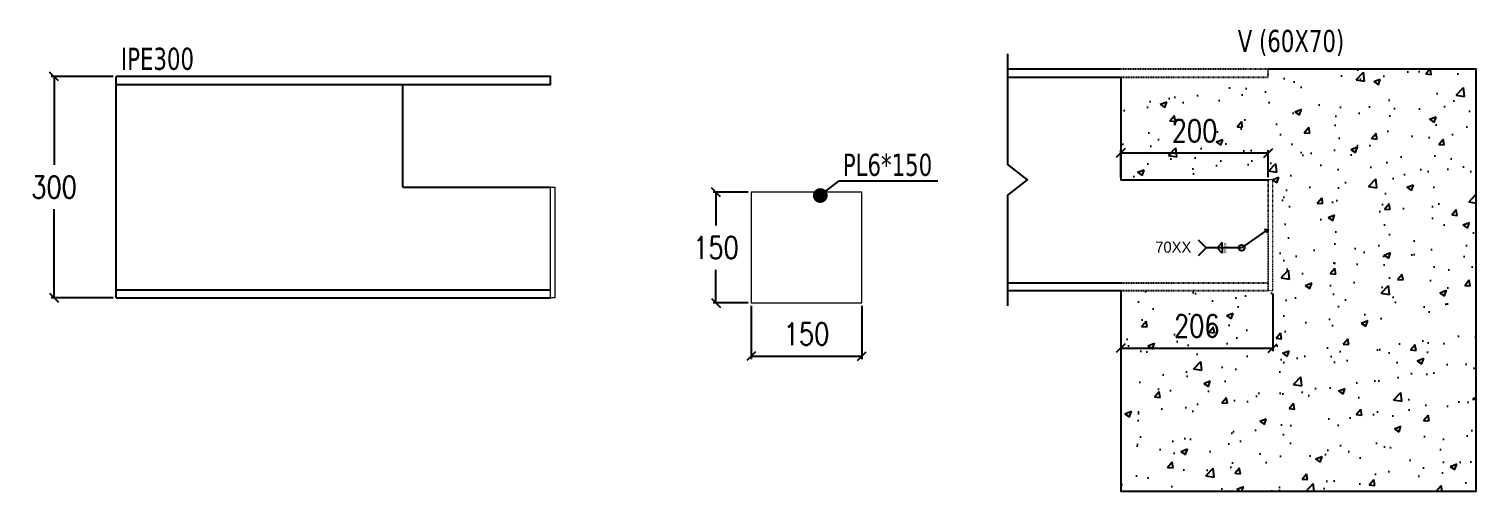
# Model space of a CAD drawing. Header units: millimetres. Extents: x -3255 to 77194, y -21218 to 30112.
# Drawn here: x 1833 to 3794, y -12311 to -11684 of the extents above; entities that cross this region are included whole.
import ezdxf
from ezdxf.enums import TextEntityAlignment as Align

# ---------------------------------------------------------------- set-up
doc = ezdxf.new("R2010")
doc.units = ezdxf.units.MM
doc.header["$LTSCALE"] = 0.9
doc.linetypes.add('DXK_LINE_DOT1', pattern=[1.8814, 0.9407, -0.9407])
for name, color, linetype in [('COTAS', 8, 'Continuous'), ('PERFORACIONES', 1, 'Continuous'), ('TITULO', 3, 'Continuous')]:
    doc.layers.add(name, color=color, linetype=linetype)
doc.layers.add('P-PLATINA', color=6, linetype='Continuous', lineweight=13)
doc.styles.add('CNI_COTAS', font='romans.shx', dxfattribs={"width": 0.8})
doc.styles.add('ROMANS', font='DINGRAFO.SHX')
doc.styles.add('VERDANA', font='verdana.ttf')
doc.dimstyles.new('1.1', dxfattribs={"dimscale": 0, "dimtxt": 15, "dimasz": 20, "dimexe": 2, "dimexo": 2, "dimgap": 7, "dimtad": 1, "dimdec": 0, "dimzin": 4, "dimdsep": 46, "dimtxsty": 'CNI_COTAS', "dimblk": 'DOTSMALL', "dimcen": 0, "dimclrd": 256, "dimclrt": 3, "dimadec": 0, "dimazin": 0, "dimtfac": 1, "dimtdec": 0, "dimtmove": 2, "dimatfit": 0, "dimldrblk": 'DOT', "dimfxl": 0.05, "dimtolj": 1, "dimtzin": 0, "dimarcsym": 1})
doc.dimstyles.new('1.4', dxfattribs={"dimscale": 0, "dimtxt": 30, "dimasz": 12, "dimexe": 4, "dimexo": 4, "dimgap": 15, "dimtad": 1, "dimdec": 0, "dimzin": 4, "dimdsep": 46, "dimtxsty": 'CNI_COTAS', "dimblk": 'OBLIQUE', "dimcen": -0.09, "dimclrd": 256, "dimclrt": 3, "dimadec": 0, "dimazin": 0, "dimtfac": 1, "dimtdec": 0, "dimtmove": 2, "dimatfit": 0, "dimldrblk": 'DOT', "dimfxl": 0.05, "dimtolj": 1, "dimtzin": 0, "dimarcsym": 0})

# ---------------------------------------------------------------- blocks, each defined once
blk = doc.blocks.new('_Oblique')
at = {"color": 0, "linetype": 'ByBlock', "lineweight": -2}
blk.add_line((-0.5, -0.5), (0.5, 0.5), dxfattribs=at)
blk = doc.blocks.new('*D445')
at = {"layer": 'COTAS', "color": 0, "lineweight": -2, "transparency": 16777216}
for p, q in [((1947, -11748.5), (1862.9, -11748.5)), ((1947, -12048.5), (1862.9, -12048.5))]:
    blk.add_line(p, q, dxfattribs=at)
at = {"layer": 'COTAS', "lineweight": -2, "transparency": 16777216}
for p, q in [((1866.9, -11748.5), (1866.9, -11868.5)), ((1866.9, -12048.5), (1866.9, -11928.5))]:
    blk.add_line(p, q, dxfattribs=at)
at = {"layer": 'Defpoints', "color": 0, "transparency": 16777216}
for p in [(1866.9, -11748.5), (1951, -11748.5), (1951, -12048.5)]:
    blk.add_point(p, dxfattribs=at)
at = {"layer": 'COTAS', "lineweight": -2, "transparency": 16777216, "xscale": 12, "yscale": 12, "zscale": 12}
for p, rotation in [((1866.9, -11748.5), 90), ((1866.9, -12048.5), 270)]:
    blk.add_blockref('_Oblique', p, dxfattribs=dict(at, rotation=rotation))
at = {"layer": 'COTAS', "color": 3, "transparency": 16777216, "insert": (1866.9, -11898.5), "char_height": 30, "attachment_point": 5, "rotation": 0.01, "style": 'CNI_COTAS'}
blk.add_mtext('\\A1;300', dxfattribs=at)
blk = doc.blocks.new('_Dot')
at = {"color": 0, "linetype": 'ByBlock', "lineweight": -2}
blk.add_line((-0.5, 0), (-1, 0), dxfattribs=at)
at = {"color": 0, "linetype": 'ByBlock', "const_width": 0.5}
blk.add_lwpolyline([(-0.25, 0, 1), (0.25, 0, 1)], format="xyb", close=True, dxfattribs=at)
blk = doc.blocks.new('_DotSmall')
at = {"color": 0, "linetype": 'ByBlock', "const_width": 0.5}
blk.add_lwpolyline([(-0.0625, 0, 1), (0.0625, 0, 1)], format="xyb", close=True, dxfattribs=at)
blk = doc.blocks.new('*D444')
at = {"layer": 'COTAS', "color": 0, "lineweight": -2, "transparency": 16777216}
for p, q in [((3312.2, -11884.8), (3312.2, -11848.2)), ((3512.2, -11884.8), (3512.2, -11848.2))]:
    blk.add_line(p, q, dxfattribs=at)
at = {"layer": 'COTAS', "lineweight": -2, "transparency": 16777216}
blk.add_line((3312.2, -11852.2), (3512.2, -11852.2), dxfattribs=at)
at = {"layer": 'Defpoints', "color": 0, "transparency": 16777216}
for p in [(3512.2, -11852.2), (3312.2, -11888.8), (3512.2, -11888.8)]:
    blk.add_point(p, dxfattribs=at)
at = {"layer": 'COTAS', "lineweight": -2, "transparency": 16777216, "xscale": 12, "yscale": 12, "zscale": 12, "rotation": 180}
blk.add_blockref('_Oblique', (3312.2, -11852.2), dxfattribs=at)
at = {"layer": 'COTAS', "lineweight": -2, "transparency": 16777216, "xscale": 12, "yscale": 12, "zscale": 12}
blk.add_blockref('_Oblique', (3512.2, -11852.2), dxfattribs=at)
at = {"layer": 'COTAS', "color": 3, "transparency": 16777216, "insert": (3412.2, -11822.2), "char_height": 30, "attachment_point": 5, "style": 'CNI_COTAS'}
blk.add_mtext('\\A1;200', dxfattribs=at)
blk = doc.blocks.new('*D446')
at = {"layer": 'COTAS', "color": 0, "lineweight": -2, "transparency": 16777216}
for p, q in [((3312.2, -12042.8), (3312.2, -12120.8)), ((3518.2, -12042.8), (3518.2, -12120.8))]:
    blk.add_line(p, q, dxfattribs=at)
at = {"layer": 'COTAS', "lineweight": -2, "transparency": 16777216}
blk.add_line((3312.2, -12116.8), (3518.2, -12116.8), dxfattribs=at)
at = {"layer": 'Defpoints', "color": 0, "transparency": 16777216}
for p in [(3312.2, -12038.8), (3518.2, -12038.8), (3518.2, -12116.8)]:
    blk.add_point(p, dxfattribs=at)
at = {"layer": 'COTAS', "lineweight": -2, "transparency": 16777216, "xscale": 12, "yscale": 12, "zscale": 12, "rotation": 180}
blk.add_blockref('_Oblique', (3312.2, -12116.8), dxfattribs=at)
at = {"layer": 'COTAS', "lineweight": -2, "transparency": 16777216, "xscale": 12, "yscale": 12, "zscale": 12}
blk.add_blockref('_Oblique', (3518.2, -12116.8), dxfattribs=at)
at = {"layer": 'COTAS', "color": 3, "transparency": 16777216, "insert": (3415.2, -12086.8), "char_height": 30, "attachment_point": 5, "style": 'CNI_COTAS'}
blk.add_mtext('\\A1;206', dxfattribs=at)
blk = doc.blocks.new('*D447')
at = {"layer": 'COTAS', "color": 0, "lineweight": -2, "transparency": 16777216}
for p, q in [((2807.5, -11905.5), (2759.8, -11905.5)), ((2807.5, -12055.5), (2759.8, -12055.5))]:
    blk.add_line(p, q, dxfattribs=at)
at = {"layer": 'COTAS', "lineweight": -2, "transparency": 16777216}
for p, q in [((2763.8, -11905.5), (2763.8, -11950.5)), ((2763.8, -12055.5), (2763.8, -12010.5))]:
    blk.add_line(p, q, dxfattribs=at)
at = {"layer": 'Defpoints', "color": 0, "transparency": 16777216}
for p in [(2763.8, -11905.5), (2811.5, -11905.5), (2811.5, -12055.5)]:
    blk.add_point(p, dxfattribs=at)
at = {"layer": 'COTAS', "lineweight": -2, "transparency": 16777216, "xscale": 12, "yscale": 12, "zscale": 12}
for p, rotation in [((2763.8, -11905.5), 90), ((2763.8, -12055.5), 270)]:
    blk.add_blockref('_Oblique', p, dxfattribs=dict(at, rotation=rotation))
at = {"layer": 'COTAS', "color": 3, "transparency": 16777216, "insert": (2763.8, -11980.5), "char_height": 30, "attachment_point": 5, "rotation": 0.01, "style": 'CNI_COTAS'}
blk.add_mtext('\\A1;150', dxfattribs=at)
blk = doc.blocks.new('*D448')
at = {"layer": 'COTAS', "color": 0, "lineweight": -2, "transparency": 16777216}
for p, q in [((2811.5, -12059.5), (2811.5, -12131.6)), ((2961.5, -12059.5), (2961.5, -12131.6))]:
    blk.add_line(p, q, dxfattribs=at)
at = {"layer": 'COTAS', "lineweight": -2, "transparency": 16777216}
blk.add_line((2811.5, -12127.6), (2961.5, -12127.6), dxfattribs=at)
at = {"layer": 'Defpoints', "color": 0, "transparency": 16777216}
for p in [(2811.5, -12055.5), (2961.5, -12055.5), (2961.5, -12127.6)]:
    blk.add_point(p, dxfattribs=at)
at = {"layer": 'COTAS', "lineweight": -2, "transparency": 16777216, "xscale": 12, "yscale": 12, "zscale": 12, "rotation": 180}
blk.add_blockref('_Oblique', (2811.5, -12127.6), dxfattribs=at)
at = {"layer": 'COTAS', "lineweight": -2, "transparency": 16777216, "xscale": 12, "yscale": 12, "zscale": 12}
blk.add_blockref('_Oblique', (2961.5, -12127.6), dxfattribs=at)
at = {"layer": 'COTAS', "color": 3, "transparency": 16777216, "insert": (2886.5, -12097.6), "char_height": 30, "attachment_point": 5, "style": 'CNI_COTAS'}
blk.add_mtext('\\A1;150', dxfattribs=at)
blk = doc.blocks.new('SOLDADURA FILETE ALREDEDOR')
h = blk.add_hatch(color=256)
h.dxf.hatch_style = 1
h.paths.add_polyline_path([(5063.7, 3679), (5060.1, 3684.2), (5066.4, 3684.8)])
for p, q in [((5061.9, 3681.6), (5015.5, 3649.2)), ((5015.5, 3649.2), (4948.3, 3649.2)), ((4978.7, 3659.2), (4968.7, 3649.2)), ((4978.7, 3639.2), (4968.7, 3649.2)), ((4978.7, 3649.2), (4978.7, 3659.2)), ((4978.7, 3649.2), (4978.7, 3639.2))]:
    blk.add_line(p, q)
blk.add_lwpolyline([(5066.4, 3684.8), (5063.7, 3679), (5060.1, 3684.2)], close=True)
blk.add_lwpolyline([(4933.5, 3634.4), (4948.3, 3649.2), (4933.5, 3664)])
blk.add_circle((5015.5, 3649.2), 5.81)
at = {"layer": 'TITULO', "style": 'ROMANS'}
for s, height, p in [('70XX', 21, (4851, 3640)), ('6', 7.5, (4981.3, 3650.6)), ('6', 7.5, (4981.3, 3639))]:
    blk.add_text(s, height=height, dxfattribs=at).set_placement(p)

msp = doc.modelspace()

# ---------------------------------------------------------------- hatches: boundary and pattern name
at = {"layer": 'PERFORACIONES'}
h = msp.add_hatch(dxfattribs=at)
h.set_pattern_fill('AR-CONC', color=8, scale=0.5)
h.set_pattern_definition([(50, (-11225.105, -6489.715), (91.09233, -7.96954), [9.525, -104.775]), (355, (-11225.105, -6489.72), (-17.6217, 95.5284), [7.62, -83.8203]), (100.45144, (-11217.51, -6490.38), (73.4706, 87.5589), [8.095, -89.0451]), (46.1842, (-11225.1, -6464.32), (135.5395, -21.0212), [14.2875, -157.1625]), (96.6356, (-11213.81, -6466.07), (118.7021, 123.7131), [12.1425, -133.5678]), (351.1842, (-11225.1, -6464.32), (118.7021, 123.7131), [11.43, -125.7299]), (21, (-11212.405, -6470.665), (75.8072, -51.1326), [9.525, -104.775]), (326, (-11212.405, -6470.67), (30.901, 92.094), [7.62, -83.82]), (71.45144, (-11206.09, -6474.93), (106.7082, 40.9614), [8.095, -89.04497]), (37.5, (-11225.105, -6489.715), (1.5443, 42.27752), [0, -82.804, 0, -85.09, 0, -84.1375]), (7.5, (-11225.105, -6489.715), (33.40983, 50.09029), [0, -48.514, 0, -80.899, 0, -32.0675]), (327.5, (-11253.426, -6489.715), (67.7953, -2.86437), [0, -31.75, 0, -99.06, 0, -131.445]), (317.5, (-11266.126, -6489.715), (74.0646, 12.71325), [0, -41.275, 0, -65.786, 0, -93.345])])
h.paths.add_polyline_path([(3793.7, -11738.8), (3512.2, -11738.8), (3512.2, -11749.5), (3312.2, -11749.5), (3312.2, -11888.8), (3512.2, -11888.8), (3518.2, -11888.8), (3518.2, -12038.8), (3512.2, -12038.8), (3312.2, -12038.8), (3312.2, -12310.6), (3793.7, -12310.6)])
h.paths.add_polyline_path([(3376.9, -12109.3), (3453.6, -12109.3), (3453.6, -12064.3), (3376.9, -12064.3)], flags=24)
h.paths.add_polyline_path([(3373.9, -11844.7), (3450.6, -11844.7), (3450.6, -11799.7), (3373.9, -11799.7)], flags=24)

# ---------------------------------------------------------------- linework, layer by layer
at = {"color": 2}
for p, q in [((1951, -12048.5), (1951, -11748.5)), ((2339.4, -11898.5), (2339.4, -11759.2)), ((2339.4, -11898.5), (2539.4, -11898.5)), ((1951, -12037.8), (2339.4, -12037.8)), ((2339.4, -12037.8), (2539.4, -12037.8)), ((3159.3, -12028.1), (3312.2, -12028.1)), ((3159.3, -12038.8), (3312.2, -12038.8)), ((1951, -12048.5), (2339.4, -12048.5)), ((2339.4, -12048.5), (2539.4, -12048.5))]:
    msp.add_line(p, q, dxfattribs=at)
at = {"color": 2, "linetype": 'DXK_LINE_DOT1'}
for p, q in [((3312.2, -12028.1), (3512.2, -12028.1)), ((3312.2, -12038.8), (3512.2, -12038.8))]:
    msp.add_line(p, q, dxfattribs=at)
at = {"color": 2}
for points in [[(3312.2, -11738.8), (3159.3, -11738.8)], [(1951, -11759.2), (2539.4, -11759.2), (2539.4, -11748.5), (1951, -11748.5)], [(3159.3, -11749.5), (3312.2, -11749.5)], [(3312.2, -11749.5), (3312.2, -11888.8), (3512.2, -11888.8)]]:
    msp.add_lwpolyline(points, dxfattribs=at)
at = {"color": 2, "linetype": 'DXK_LINE_DOT1'}
msp.add_lwpolyline([(3312.2, -11749.5), (3512.2, -11749.5), (3512.2, -11738.8), (3312.2, -11738.8)], dxfattribs=at)
at = {"layer": 'COTAS'}
msp.add_lwpolyline([(3159.3, -12059.6), (3159.3, -11909.6), (3185.7, -11888.8), (3159.3, -11868), (3159.3, -11718)], dxfattribs=at)
at = {"layer": 'COTAS', "color": 1}
msp.add_lwpolyline([(3312.2, -12038.8), (3312.2, -12310.6), (3793.7, -12310.6), (3793.7, -11738.8), (3512.2, -11738.8)], dxfattribs=at)
at = {"layer": 'P-PLATINA'}
msp.add_line((2539.4, -12048.5), (2539.4, -11898.5), dxfattribs=at)
at = {"layer": 'P-PLATINA', "linetype": 'DXK_LINE_DOT1'}
for q in [(3512.2, -11888.8), (3518.2, -12038.8)]:
    msp.add_line((3512.2, -12038.8), q, dxfattribs=at)
at = {"layer": 'P-PLATINA'}
for points in [[(2539.4, -12048.5), (2539.4, -11898.5), (2545.4, -11898.5), (2545.4, -12048.5)], [(2811.5, -12055.5), (2961.5, -12055.5), (2961.5, -11905.5), (2811.5, -11905.5)]]:
    msp.add_lwpolyline(points, close=True, dxfattribs=at)
at = {"layer": 'P-PLATINA', "linetype": 'DXK_LINE_DOT1'}
msp.add_lwpolyline([(3518.2, -11888.8), (3512.2, -11888.8), (3512.2, -12038.8), (3518.2, -12038.8)], close=True, dxfattribs=at)

# ---------------------------------------------------------------- block references
at = {"xscale": 0.7104614331683008, "yscale": 0.7104614331683008, "zscale": 0.7104614331683008}
msp.add_blockref('SOLDADURA FILETE ALREDEDOR', (-87.4, -14573.4), dxfattribs=at)

# ---------------------------------------------------------------- texts
at = {"color": 96, "style": 'VERDANA', "width": 0.7}
for s, p in [('V (60X70)', (3542.9, -11700.3)), ('IPE300', (2007, -11724.5)), ('PL6*150', (2996.2, -11868.2))]:
    msp.add_text(s, height=30, dxfattribs=at).set_placement(p, align=Align.MIDDLE_CENTER)

# ---------------------------------------------------------------- dimensions: what is measured, and where the dimension line sits
at = {"layer": 'COTAS'}
for base, p1, p2, picture, middle in [((1866.9, -11748.5), (1951, -12048.5), (1951, -11748.5), '*D445', (1866.9, -11898.5)), ((2763.8, -11905.5), (2811.5, -12055.5), (2811.5, -11905.5), '*D447', (2763.8, -11980.5))]:
    dim = msp.add_linear_dim(base=base, p1=p1, p2=p2, angle=90, dimstyle='1.4', override={"dimscale": 1}, dxfattribs=at)
    dim.commit()
    dim.dimension.update_dxf_attribs({"geometry": picture, "text_midpoint": middle, "text_rotation": 0.01})
for base, p1, p2, picture, middle in [((3512.2, -11852.2), (3312.2, -11888.8), (3512.2, -11888.8), '*D444', (3412.2, -11822.2)), ((3518.2, -12116.8), (3312.2, -12038.8), (3518.2, -12038.8), '*D446', (3415.2, -12086.8)), ((2961.5, -12127.6), (2811.5, -12055.5), (2961.5, -12055.5), '*D448', (2886.5, -12097.6))]:
    dim = msp.add_linear_dim(base=base, p1=p1, p2=p2, dimstyle='1.4', override={"dimscale": 1}, dxfattribs=at)
    dim.commit()
    dim.dimension.update_dxf_attribs({"geometry": picture, "text_midpoint": middle})

# ---------------------------------------------------------------- leaders
msp.add_leader([(2905.1, -11909.9), (2930.6, -11889.9), (3064.5, -11889.9)], dimstyle='1.1', override={"dimscale": 1}, dxfattribs=at)

doc.saveas('drawing.dxf')
